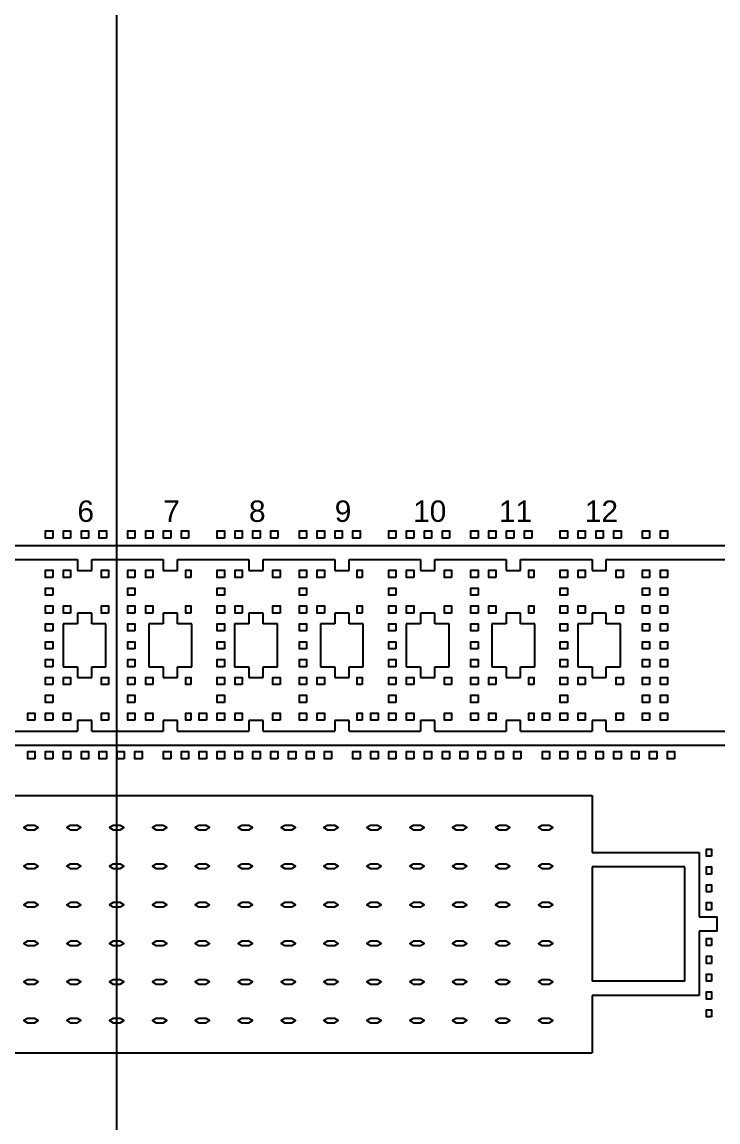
# Model space of a CAD drawing. Header units: millimetres. Extents: x -15719 to 274281, y 25504 to 323346.
# Drawn here: x 63449 to 68318, y 95999 to 103695 of the extents above; entities that cross this region are included whole.
import ezdxf

# ---------------------------------------------------------------- set-up
doc = ezdxf.new("R2010")
doc.units = ezdxf.units.MM
doc.layers.add('CLEAR', color=140, linetype='Continuous')
doc.layers.add('OPAQUE', color=10, linetype='Continuous')
doc.styles.get("Standard").update_dxf_attribs({"font": 'arial.ttf'})

msp = doc.modelspace()

# ---------------------------------------------------------------- linework, layer by layer
msp.add_line((64111.8, 25503.7), (64111.8, 127503.7))
at = {"layer": 'CLEAR'}
for p, q in [((58936.8, 100033.7), (69386.8, 100033.7)), ((63336.8, 99933.7), (63836.8, 99933.7)), ((63836.8, 99933.7), (63836.8, 99858.7)), ((63936.8, 99858.7), (63936.8, 99933.7)), ((63936.8, 99933.7), (64436.8, 99933.7)), ((64436.8, 99933.7), (64436.8, 99858.7)), ((64536.8, 99858.7), (64536.8, 99933.7)), ((64536.8, 99933.7), (65036.8, 99933.7)), ((65036.8, 99933.7), (65036.8, 99858.7)), ((65136.8, 99858.7), (65136.8, 99933.7)), ((65136.8, 99933.7), (65636.8, 99933.7)), ((65636.8, 99933.7), (65636.8, 99858.7)), ((65736.8, 99858.7), (65736.8, 99933.7)), ((65736.8, 99933.7), (66236.8, 99933.7)), ((66236.8, 99933.7), (66236.8, 99858.7)), ((66336.8, 99858.7), (66336.8, 99933.7)), ((66336.8, 99933.7), (66836.8, 99933.7)), ((66836.8, 99933.7), (66836.8, 99858.7)), ((66936.8, 99858.7), (66936.8, 99933.7)), ((66936.8, 99933.7), (67436.8, 99933.7)), ((67436.8, 99933.7), (67436.8, 99858.7)), ((67536.8, 99858.7), (67536.8, 99933.7)), ((67536.8, 99933.7), (69386.8, 99933.7)), ((63836.8, 99858.7), (63936.8, 99858.7)), ((64436.8, 99858.7), (64536.8, 99858.7)), ((65036.8, 99858.7), (65136.8, 99858.7)), ((65636.8, 99858.7), (65736.8, 99858.7)), ((66236.8, 99858.7), (66336.8, 99858.7)), ((66836.8, 99858.7), (66936.8, 99858.7)), ((67436.8, 99858.7), (67536.8, 99858.7)), ((63936.8, 99558.7), (63836.8, 99558.7)), ((63836.8, 99558.7), (63836.8, 99483.7)), ((63936.8, 99483.7), (63936.8, 99558.7)), ((64536.8, 99558.7), (64436.8, 99558.7)), ((64436.8, 99558.7), (64436.8, 99483.7)), ((64536.8, 99483.7), (64536.8, 99558.7)), ((65136.8, 99558.7), (65036.8, 99558.7)), ((65036.8, 99558.7), (65036.8, 99483.7)), ((65136.8, 99483.7), (65136.8, 99558.7)), ((65736.8, 99558.7), (65636.8, 99558.7)), ((65636.8, 99558.7), (65636.8, 99483.7)), ((65736.8, 99483.7), (65736.8, 99558.7)), ((66336.8, 99558.7), (66236.8, 99558.7)), ((66236.8, 99558.7), (66236.8, 99483.7)), ((66336.8, 99483.7), (66336.8, 99558.7)), ((66936.8, 99558.7), (66836.8, 99558.7)), ((66836.8, 99558.7), (66836.8, 99483.7)), ((66936.8, 99483.7), (66936.8, 99558.7)), ((67536.8, 99558.7), (67436.8, 99558.7)), ((67436.8, 99558.7), (67436.8, 99483.7)), ((67536.8, 99483.7), (67536.8, 99558.7)), ((63836.8, 99483.7), (63736.8, 99483.7)), ((63736.8, 99483.7), (63736.8, 99183.7)), ((64036.8, 99483.7), (63936.8, 99483.7)), ((64036.8, 99183.7), (64036.8, 99483.7)), ((64436.8, 99483.7), (64336.8, 99483.7)), ((64336.8, 99483.7), (64336.8, 99183.7)), ((64636.8, 99483.7), (64536.8, 99483.7)), ((64636.8, 99183.7), (64636.8, 99483.7)), ((65036.8, 99483.7), (64936.8, 99483.7)), ((64936.8, 99483.7), (64936.8, 99183.7)), ((65236.8, 99483.7), (65136.8, 99483.7)), ((65236.8, 99183.7), (65236.8, 99483.7)), ((65636.8, 99483.7), (65536.8, 99483.7)), ((65536.8, 99483.7), (65536.8, 99183.7)), ((65836.8, 99483.7), (65736.8, 99483.7)), ((65836.8, 99183.7), (65836.8, 99483.7)), ((66236.8, 99483.7), (66136.8, 99483.7)), ((66136.8, 99483.7), (66136.8, 99183.7)), ((66436.8, 99483.7), (66336.8, 99483.7)), ((66436.8, 99183.7), (66436.8, 99483.7)), ((66836.8, 99483.7), (66736.8, 99483.7)), ((66736.8, 99483.7), (66736.8, 99183.7)), ((67036.8, 99483.7), (66936.8, 99483.7)), ((67036.8, 99183.7), (67036.8, 99483.7)), ((67436.8, 99483.7), (67336.8, 99483.7)), ((67336.8, 99483.7), (67336.8, 99183.7)), ((67636.8, 99483.7), (67536.8, 99483.7)), ((67636.8, 99183.7), (67636.8, 99483.7)), ((63736.8, 99183.7), (63836.8, 99183.7)), ((63836.8, 99183.7), (63836.8, 99108.7)), ((63936.8, 99183.7), (64036.8, 99183.7)), ((63936.8, 99108.7), (63936.8, 99183.7)), ((64336.8, 99183.7), (64436.8, 99183.7)), ((64436.8, 99183.7), (64436.8, 99108.7)), ((64536.8, 99183.7), (64636.8, 99183.7)), ((64536.8, 99108.7), (64536.8, 99183.7)), ((64936.8, 99183.7), (65036.8, 99183.7)), ((65036.8, 99183.7), (65036.8, 99108.7)), ((65136.8, 99183.7), (65236.8, 99183.7)), ((65136.8, 99108.7), (65136.8, 99183.7)), ((65536.8, 99183.7), (65636.8, 99183.7)), ((65636.8, 99183.7), (65636.8, 99108.7)), ((65736.8, 99183.7), (65836.8, 99183.7)), ((65736.8, 99108.7), (65736.8, 99183.7)), ((66136.8, 99183.7), (66236.8, 99183.7)), ((66236.8, 99183.7), (66236.8, 99108.7)), ((66336.8, 99183.7), (66436.8, 99183.7)), ((66336.8, 99108.7), (66336.8, 99183.7)), ((66736.8, 99183.7), (66836.8, 99183.7)), ((66836.8, 99183.7), (66836.8, 99108.7)), ((66936.8, 99183.7), (67036.8, 99183.7)), ((66936.8, 99108.7), (66936.8, 99183.7)), ((67336.8, 99183.7), (67436.8, 99183.7)), ((67436.8, 99183.7), (67436.8, 99108.7)), ((67536.8, 99183.7), (67636.8, 99183.7)), ((67536.8, 99108.7), (67536.8, 99183.7)), ((63836.8, 99108.7), (63936.8, 99108.7)), ((64436.8, 99108.7), (64536.8, 99108.7)), ((65036.8, 99108.7), (65136.8, 99108.7)), ((65636.8, 99108.7), (65736.8, 99108.7)), ((66236.8, 99108.7), (66336.8, 99108.7)), ((66836.8, 99108.7), (66936.8, 99108.7)), ((67436.8, 99108.7), (67536.8, 99108.7)), ((63936.8, 98808.7), (63836.8, 98808.7)), ((63836.8, 98808.7), (63836.8, 98733.7)), ((63936.8, 98733.7), (63936.8, 98808.7)), ((64536.8, 98808.7), (64436.8, 98808.7)), ((64436.8, 98808.7), (64436.8, 98733.7)), ((64536.8, 98733.7), (64536.8, 98808.7)), ((65136.8, 98808.7), (65036.8, 98808.7)), ((65036.8, 98808.7), (65036.8, 98733.7)), ((65136.8, 98733.7), (65136.8, 98808.7)), ((65736.8, 98808.7), (65636.8, 98808.7)), ((65636.8, 98808.7), (65636.8, 98733.7)), ((65736.8, 98733.7), (65736.8, 98808.7)), ((66336.8, 98808.7), (66236.8, 98808.7)), ((66236.8, 98808.7), (66236.8, 98733.7)), ((66336.8, 98733.7), (66336.8, 98808.7)), ((66936.8, 98808.7), (66836.8, 98808.7)), ((66836.8, 98808.7), (66836.8, 98733.7)), ((66936.8, 98733.7), (66936.8, 98808.7)), ((67536.8, 98808.7), (67436.8, 98808.7)), ((67436.8, 98808.7), (67436.8, 98733.7)), ((67536.8, 98733.7), (67536.8, 98808.7)), ((63336.8, 98733.7), (63836.8, 98733.7)), ((63936.8, 98733.7), (64436.8, 98733.7)), ((64536.8, 98733.7), (65036.8, 98733.7)), ((65136.8, 98733.7), (65636.8, 98733.7)), ((65736.8, 98733.7), (66236.8, 98733.7)), ((66336.8, 98733.7), (66836.8, 98733.7)), ((66936.8, 98733.7), (67436.8, 98733.7)), ((67536.8, 98733.7), (69136.8, 98733.7)), ((69036.8, 98633.7), (59036.8, 98633.7)), ((61086.8, 98283.7), (67436.8, 98283.7)), ((67436.8, 98283.7), (67436.8, 97883.7)), ((67436.8, 97883.7), (68186.8, 97883.7)), ((68186.8, 97883.7), (68186.8, 97433.7)), ((67436.8, 97783.7), (67436.8, 96983.7)), ((68086.8, 97783.7), (67436.8, 97783.7)), ((68086.8, 96983.7), (68086.8, 97783.7)), ((68186.8, 97433.7), (68311.8, 97433.7)), ((68311.8, 97333.7), (68311.8, 97433.7)), ((68186.8, 97333.7), (68186.8, 96883.7)), ((68311.8, 97333.7), (68186.8, 97333.7)), ((68086.8, 96983.7), (67436.8, 96983.7)), ((67436.8, 96883.7), (67436.8, 96483.7)), ((68186.8, 96883.7), (67436.8, 96883.7)), ((61086.8, 96483.7), (67436.8, 96483.7))]:
    msp.add_line(p, q, dxfattribs=at)
for points in [[(63664.7, 100084.6), (63614.7, 100084.6), (63614.7, 100134.6), (63664.7, 100134.6)], [(63789.7, 100084.6), (63739.7, 100084.6), (63739.7, 100134.6), (63789.7, 100134.6)], [(63914.7, 100084.6), (63864.7, 100084.6), (63864.7, 100134.6), (63914.7, 100134.6)], [(64039.7, 100084.6), (63989.7, 100084.6), (63989.7, 100134.6), (64039.7, 100134.6)], [(64239.7, 100084.6), (64189.7, 100084.6), (64189.7, 100134.6), (64239.7, 100134.6)], [(64364.7, 100084.6), (64314.7, 100084.6), (64314.7, 100134.6), (64364.7, 100134.6)], [(64489.7, 100084.6), (64439.7, 100084.6), (64439.7, 100134.6), (64489.7, 100134.6)], [(64614.7, 100084.6), (64564.7, 100084.6), (64564.7, 100134.6), (64614.7, 100134.6)], [(64864.7, 100084.6), (64814.7, 100084.6), (64814.7, 100134.6), (64864.7, 100134.6)], [(64989.7, 100084.6), (64939.7, 100084.6), (64939.7, 100134.6), (64989.7, 100134.6)], [(65114.7, 100084.6), (65064.7, 100084.6), (65064.7, 100134.6), (65114.7, 100134.6)], [(65239.7, 100084.6), (65189.7, 100084.6), (65189.7, 100134.6), (65239.7, 100134.6)], [(65439.7, 100084.6), (65389.7, 100084.6), (65389.7, 100134.6), (65439.7, 100134.6)], [(65564.7, 100084.6), (65514.7, 100084.6), (65514.7, 100134.6), (65564.7, 100134.6)], [(65689.7, 100084.6), (65639.7, 100084.6), (65639.7, 100134.6), (65689.7, 100134.6)], [(65814.7, 100084.6), (65764.7, 100084.6), (65764.7, 100134.6), (65814.7, 100134.6)], [(66064.7, 100084.6), (66014.7, 100084.6), (66014.7, 100134.6), (66064.7, 100134.6)], [(66189.7, 100084.6), (66139.7, 100084.6), (66139.7, 100134.6), (66189.7, 100134.6)], [(66314.7, 100084.6), (66264.7, 100084.6), (66264.7, 100134.6), (66314.7, 100134.6)], [(66439.7, 100084.6), (66389.7, 100084.6), (66389.7, 100134.6), (66439.7, 100134.6)], [(66639.7, 100084.6), (66589.7, 100084.6), (66589.7, 100134.6), (66639.7, 100134.6)], [(66764.7, 100084.6), (66714.7, 100084.6), (66714.7, 100134.6), (66764.7, 100134.6)], [(66889.7, 100084.6), (66839.7, 100084.6), (66839.7, 100134.6), (66889.7, 100134.6)], [(67014.7, 100084.6), (66964.7, 100084.6), (66964.7, 100134.6), (67014.7, 100134.6)], [(67264.7, 100084.6), (67214.7, 100084.6), (67214.7, 100134.6), (67264.7, 100134.6)], [(67389.7, 100084.6), (67339.7, 100084.6), (67339.7, 100134.6), (67389.7, 100134.6)], [(67514.7, 100084.6), (67464.7, 100084.6), (67464.7, 100134.6), (67514.7, 100134.6)], [(67639.7, 100084.6), (67589.7, 100084.6), (67589.7, 100134.6), (67639.7, 100134.6)], [(67839.7, 100084.6), (67789.7, 100084.6), (67789.7, 100134.6), (67839.7, 100134.6)], [(67964.7, 100084.6), (67914.7, 100084.6), (67914.7, 100134.6), (67964.7, 100134.6)], [(63664.7, 99809.6), (63614.7, 99809.6), (63614.7, 99859.6), (63664.7, 99859.6)], [(63789.7, 99809.6), (63739.7, 99809.6), (63739.7, 99859.6), (63789.7, 99859.6)], [(64054.7, 99809.6), (64004.7, 99809.6), (64004.7, 99859.6), (64054.7, 99859.6)], [(64239.7, 99809.6), (64189.7, 99809.6), (64189.7, 99859.6), (64239.7, 99859.6)], [(64364.7, 99809.6), (64314.7, 99809.6), (64314.7, 99859.6), (64364.7, 99859.6)], [(64629.7, 99809.6), (64594.7, 99809.6), (64594.7, 99859.6), (64629.7, 99859.6)], [(64864.7, 99809.6), (64814.7, 99809.6), (64814.7, 99859.6), (64864.7, 99859.6)], [(64989.7, 99809.6), (64939.7, 99809.6), (64939.7, 99859.6), (64989.7, 99859.6)], [(65254.7, 99809.6), (65204.7, 99809.6), (65204.7, 99859.6), (65254.7, 99859.6)], [(65439.7, 99809.6), (65389.7, 99809.6), (65389.7, 99859.6), (65439.7, 99859.6)], [(65564.7, 99809.6), (65514.7, 99809.6), (65514.7, 99859.6), (65564.7, 99859.6)], [(65829.7, 99809.6), (65794.7, 99809.6), (65794.7, 99859.6), (65829.7, 99859.6)], [(66064.7, 99809.6), (66014.7, 99809.6), (66014.7, 99859.6), (66064.7, 99859.6)], [(66189.7, 99809.6), (66139.7, 99809.6), (66139.7, 99859.6), (66189.7, 99859.6)], [(66454.7, 99809.6), (66404.7, 99809.6), (66404.7, 99859.6), (66454.7, 99859.6)], [(66639.7, 99809.6), (66589.7, 99809.6), (66589.7, 99859.6), (66639.7, 99859.6)], [(66764.7, 99809.6), (66714.7, 99809.6), (66714.7, 99859.6), (66764.7, 99859.6)], [(67029.7, 99809.6), (66994.7, 99809.6), (66994.7, 99859.6), (67029.7, 99859.6)], [(67264.7, 99809.6), (67214.7, 99809.6), (67214.7, 99859.6), (67264.7, 99859.6)], [(67389.7, 99809.6), (67339.7, 99809.6), (67339.7, 99859.6), (67389.7, 99859.6)], [(67654.7, 99809.6), (67604.7, 99809.6), (67604.7, 99859.6), (67654.7, 99859.6)], [(67839.7, 99809.6), (67789.7, 99809.6), (67789.7, 99859.6), (67839.7, 99859.6)], [(67964.7, 99809.6), (67914.7, 99809.6), (67914.7, 99859.6), (67964.7, 99859.6)], [(63664.7, 99684.6), (63614.7, 99684.6), (63614.7, 99734.6), (63664.7, 99734.6)], [(64239.7, 99684.6), (64189.7, 99684.6), (64189.7, 99734.6), (64239.7, 99734.6)], [(64864.7, 99684.6), (64814.7, 99684.6), (64814.7, 99734.6), (64864.7, 99734.6)], [(65439.7, 99684.6), (65389.7, 99684.6), (65389.7, 99734.6), (65439.7, 99734.6)], [(66064.7, 99684.6), (66014.7, 99684.6), (66014.7, 99734.6), (66064.7, 99734.6)], [(66639.7, 99684.6), (66589.7, 99684.6), (66589.7, 99734.6), (66639.7, 99734.6)], [(67264.7, 99684.6), (67214.7, 99684.6), (67214.7, 99734.6), (67264.7, 99734.6)], [(67839.7, 99684.6), (67789.7, 99684.6), (67789.7, 99734.6), (67839.7, 99734.6)], [(67964.7, 99684.6), (67914.7, 99684.6), (67914.7, 99734.6), (67964.7, 99734.6)], [(63664.7, 99559.6), (63614.7, 99559.6), (63614.7, 99609.6), (63664.7, 99609.6)], [(63789.7, 99559.6), (63739.7, 99559.6), (63739.7, 99609.6), (63789.7, 99609.6)], [(64054.7, 99559.6), (64004.7, 99559.6), (64004.7, 99609.6), (64054.7, 99609.6)], [(64239.7, 99559.6), (64189.7, 99559.6), (64189.7, 99609.6), (64239.7, 99609.6)], [(64364.7, 99559.6), (64314.7, 99559.6), (64314.7, 99609.6), (64364.7, 99609.6)], [(64629.7, 99559.6), (64594.7, 99559.6), (64594.7, 99609.6), (64629.7, 99609.6)], [(64864.7, 99559.6), (64814.7, 99559.6), (64814.7, 99609.6), (64864.7, 99609.6)], [(64989.7, 99559.6), (64939.7, 99559.6), (64939.7, 99609.6), (64989.7, 99609.6)], [(65254.7, 99559.6), (65204.7, 99559.6), (65204.7, 99609.6), (65254.7, 99609.6)], [(65439.7, 99559.6), (65389.7, 99559.6), (65389.7, 99609.6), (65439.7, 99609.6)], [(65564.7, 99559.6), (65514.7, 99559.6), (65514.7, 99609.6), (65564.7, 99609.6)], [(65829.7, 99559.6), (65794.7, 99559.6), (65794.7, 99609.6), (65829.7, 99609.6)], [(66064.7, 99559.6), (66014.7, 99559.6), (66014.7, 99609.6), (66064.7, 99609.6)], [(66189.7, 99559.6), (66139.7, 99559.6), (66139.7, 99609.6), (66189.7, 99609.6)], [(66454.7, 99559.6), (66404.7, 99559.6), (66404.7, 99609.6), (66454.7, 99609.6)], [(66639.7, 99559.6), (66589.7, 99559.6), (66589.7, 99609.6), (66639.7, 99609.6)], [(66764.7, 99559.6), (66714.7, 99559.6), (66714.7, 99609.6), (66764.7, 99609.6)], [(67029.7, 99559.6), (66994.7, 99559.6), (66994.7, 99609.6), (67029.7, 99609.6)], [(67264.7, 99559.6), (67214.7, 99559.6), (67214.7, 99609.6), (67264.7, 99609.6)], [(67389.7, 99559.6), (67339.7, 99559.6), (67339.7, 99609.6), (67389.7, 99609.6)], [(67654.7, 99559.6), (67604.7, 99559.6), (67604.7, 99609.6), (67654.7, 99609.6)], [(67839.7, 99559.6), (67789.7, 99559.6), (67789.7, 99609.6), (67839.7, 99609.6)], [(67964.7, 99559.6), (67914.7, 99559.6), (67914.7, 99609.6), (67964.7, 99609.6)], [(63664.7, 99434.6), (63614.7, 99434.6), (63614.7, 99484.6), (63664.7, 99484.6)], [(64239.7, 99434.6), (64189.7, 99434.6), (64189.7, 99484.6), (64239.7, 99484.6)], [(64864.7, 99434.6), (64814.7, 99434.6), (64814.7, 99484.6), (64864.7, 99484.6)], [(65439.7, 99434.6), (65389.7, 99434.6), (65389.7, 99484.6), (65439.7, 99484.6)], [(66064.7, 99434.6), (66014.7, 99434.6), (66014.7, 99484.6), (66064.7, 99484.6)], [(66639.7, 99434.6), (66589.7, 99434.6), (66589.7, 99484.6), (66639.7, 99484.6)], [(67264.7, 99434.6), (67214.7, 99434.6), (67214.7, 99484.6), (67264.7, 99484.6)], [(67839.7, 99434.6), (67789.7, 99434.6), (67789.7, 99484.6), (67839.7, 99484.6)], [(67964.7, 99434.6), (67914.7, 99434.6), (67914.7, 99484.6), (67964.7, 99484.6)], [(63664.7, 99309.6), (63614.7, 99309.6), (63614.7, 99359.6), (63664.7, 99359.6)], [(64239.7, 99309.6), (64189.7, 99309.6), (64189.7, 99359.6), (64239.7, 99359.6)], [(64864.7, 99309.6), (64814.7, 99309.6), (64814.7, 99359.6), (64864.7, 99359.6)], [(65439.7, 99309.6), (65389.7, 99309.6), (65389.7, 99359.6), (65439.7, 99359.6)], [(66064.7, 99309.6), (66014.7, 99309.6), (66014.7, 99359.6), (66064.7, 99359.6)], [(66639.7, 99309.6), (66589.7, 99309.6), (66589.7, 99359.6), (66639.7, 99359.6)], [(67264.7, 99309.6), (67214.7, 99309.6), (67214.7, 99359.6), (67264.7, 99359.6)], [(67839.7, 99309.6), (67789.7, 99309.6), (67789.7, 99359.6), (67839.7, 99359.6)], [(67964.7, 99309.6), (67914.7, 99309.6), (67914.7, 99359.6), (67964.7, 99359.6)], [(63664.7, 99184.6), (63614.7, 99184.6), (63614.7, 99234.6), (63664.7, 99234.6)], [(64239.7, 99184.6), (64189.7, 99184.6), (64189.7, 99234.6), (64239.7, 99234.6)], [(64864.7, 99184.6), (64814.7, 99184.6), (64814.7, 99234.6), (64864.7, 99234.6)], [(65439.7, 99184.6), (65389.7, 99184.6), (65389.7, 99234.6), (65439.7, 99234.6)], [(66064.7, 99184.6), (66014.7, 99184.6), (66014.7, 99234.6), (66064.7, 99234.6)], [(66639.7, 99184.6), (66589.7, 99184.6), (66589.7, 99234.6), (66639.7, 99234.6)], [(67264.7, 99184.6), (67214.7, 99184.6), (67214.7, 99234.6), (67264.7, 99234.6)], [(67839.7, 99184.6), (67789.7, 99184.6), (67789.7, 99234.6), (67839.7, 99234.6)], [(67964.7, 99184.6), (67914.7, 99184.6), (67914.7, 99234.6), (67964.7, 99234.6)], [(63664.7, 99059.6), (63614.7, 99059.6), (63614.7, 99109.6), (63664.7, 99109.6)], [(63789.7, 99059.6), (63739.7, 99059.6), (63739.7, 99109.6), (63789.7, 99109.6)], [(64054.7, 99059.6), (64004.7, 99059.6), (64004.7, 99109.6), (64054.7, 99109.6)], [(64239.7, 99059.6), (64189.7, 99059.6), (64189.7, 99109.6), (64239.7, 99109.6)], [(64364.7, 99059.6), (64314.7, 99059.6), (64314.7, 99109.6), (64364.7, 99109.6)], [(64629.7, 99059.6), (64594.7, 99059.6), (64594.7, 99109.6), (64629.7, 99109.6)], [(64864.7, 99059.6), (64814.7, 99059.6), (64814.7, 99109.6), (64864.7, 99109.6)], [(64989.7, 99059.6), (64939.7, 99059.6), (64939.7, 99109.6), (64989.7, 99109.6)], [(65254.7, 99059.6), (65204.7, 99059.6), (65204.7, 99109.6), (65254.7, 99109.6)], [(65439.7, 99059.6), (65389.7, 99059.6), (65389.7, 99109.6), (65439.7, 99109.6)], [(65564.7, 99059.6), (65514.7, 99059.6), (65514.7, 99109.6), (65564.7, 99109.6)], [(65829.7, 99059.6), (65794.7, 99059.6), (65794.7, 99109.6), (65829.7, 99109.6)], [(66064.7, 99059.6), (66014.7, 99059.6), (66014.7, 99109.6), (66064.7, 99109.6)], [(66189.7, 99059.6), (66139.7, 99059.6), (66139.7, 99109.6), (66189.7, 99109.6)], [(66454.7, 99059.6), (66404.7, 99059.6), (66404.7, 99109.6), (66454.7, 99109.6)], [(66639.7, 99059.6), (66589.7, 99059.6), (66589.7, 99109.6), (66639.7, 99109.6)], [(66764.7, 99059.6), (66714.7, 99059.6), (66714.7, 99109.6), (66764.7, 99109.6)], [(67029.7, 99059.6), (66994.7, 99059.6), (66994.7, 99109.6), (67029.7, 99109.6)], [(67264.7, 99059.6), (67214.7, 99059.6), (67214.7, 99109.6), (67264.7, 99109.6)], [(67389.7, 99059.6), (67339.7, 99059.6), (67339.7, 99109.6), (67389.7, 99109.6)], [(67654.7, 99059.6), (67604.7, 99059.6), (67604.7, 99109.6), (67654.7, 99109.6)], [(67839.7, 99059.6), (67789.7, 99059.6), (67789.7, 99109.6), (67839.7, 99109.6)], [(67964.7, 99059.6), (67914.7, 99059.6), (67914.7, 99109.6), (67964.7, 99109.6)], [(63664.7, 98934.6), (63614.7, 98934.6), (63614.7, 98984.6), (63664.7, 98984.6)], [(64239.7, 98934.6), (64189.7, 98934.6), (64189.7, 98984.6), (64239.7, 98984.6)], [(64864.7, 98934.6), (64814.7, 98934.6), (64814.7, 98984.6), (64864.7, 98984.6)], [(65439.7, 98934.6), (65389.7, 98934.6), (65389.7, 98984.6), (65439.7, 98984.6)], [(66064.7, 98934.6), (66014.7, 98934.6), (66014.7, 98984.6), (66064.7, 98984.6)], [(66639.7, 98934.6), (66589.7, 98934.6), (66589.7, 98984.6), (66639.7, 98984.6)], [(67264.7, 98934.6), (67214.7, 98934.6), (67214.7, 98984.6), (67264.7, 98984.6)], [(67839.7, 98934.6), (67789.7, 98934.6), (67789.7, 98984.6), (67839.7, 98984.6)], [(67964.7, 98934.6), (67914.7, 98934.6), (67914.7, 98984.6), (67964.7, 98984.6)], [(63539.7, 98809.6), (63489.7, 98809.6), (63489.7, 98859.6), (63539.7, 98859.6)], [(63664.7, 98809.6), (63614.7, 98809.6), (63614.7, 98859.6), (63664.7, 98859.6)], [(63789.7, 98809.6), (63739.7, 98809.6), (63739.7, 98859.6), (63789.7, 98859.6)], [(64054.7, 98809.6), (64004.7, 98809.6), (64004.7, 98859.6), (64054.7, 98859.6)], [(64239.7, 98809.6), (64189.7, 98809.6), (64189.7, 98859.6), (64239.7, 98859.6)], [(64364.7, 98809.6), (64314.7, 98809.6), (64314.7, 98859.6), (64364.7, 98859.6)], [(64629.7, 98809.6), (64594.7, 98809.6), (64594.7, 98859.6), (64629.7, 98859.6)], [(64739.7, 98809.6), (64689.7, 98809.6), (64689.7, 98859.6), (64739.7, 98859.6)], [(64864.7, 98809.6), (64814.7, 98809.6), (64814.7, 98859.6), (64864.7, 98859.6)], [(64989.7, 98809.6), (64939.7, 98809.6), (64939.7, 98859.6), (64989.7, 98859.6)], [(65254.7, 98809.6), (65204.7, 98809.6), (65204.7, 98859.6), (65254.7, 98859.6)], [(65439.7, 98809.6), (65389.7, 98809.6), (65389.7, 98859.6), (65439.7, 98859.6)], [(65564.7, 98809.6), (65514.7, 98809.6), (65514.7, 98859.6), (65564.7, 98859.6)], [(65829.7, 98809.6), (65794.7, 98809.6), (65794.7, 98859.6), (65829.7, 98859.6)], [(65939.7, 98809.6), (65889.7, 98809.6), (65889.7, 98859.6), (65939.7, 98859.6)], [(66064.7, 98809.6), (66014.7, 98809.6), (66014.7, 98859.6), (66064.7, 98859.6)], [(66189.7, 98809.6), (66139.7, 98809.6), (66139.7, 98859.6), (66189.7, 98859.6)], [(66454.7, 98809.6), (66404.7, 98809.6), (66404.7, 98859.6), (66454.7, 98859.6)], [(66639.7, 98809.6), (66589.7, 98809.6), (66589.7, 98859.6), (66639.7, 98859.6)], [(66764.7, 98809.6), (66714.7, 98809.6), (66714.7, 98859.6), (66764.7, 98859.6)], [(67029.7, 98809.6), (66994.7, 98809.6), (66994.7, 98859.6), (67029.7, 98859.6)], [(67139.7, 98809.6), (67089.7, 98809.6), (67089.7, 98859.6), (67139.7, 98859.6)], [(67264.7, 98809.6), (67214.7, 98809.6), (67214.7, 98859.6), (67264.7, 98859.6)], [(67389.7, 98809.6), (67339.7, 98809.6), (67339.7, 98859.6), (67389.7, 98859.6)], [(67654.7, 98809.6), (67604.7, 98809.6), (67604.7, 98859.6), (67654.7, 98859.6)], [(67839.7, 98809.6), (67789.7, 98809.6), (67789.7, 98859.6), (67839.7, 98859.6)], [(67964.7, 98809.6), (67914.7, 98809.6), (67914.7, 98859.6), (67964.7, 98859.6)], [(63539.7, 98541.1), (63489.7, 98541.1), (63489.7, 98591.1), (63539.7, 98591.1)], [(63664.7, 98541.1), (63614.7, 98541.1), (63614.7, 98591.1), (63664.7, 98591.1)], [(63789.7, 98541.1), (63739.7, 98541.1), (63739.7, 98591.1), (63789.7, 98591.1)], [(63914.7, 98541.1), (63864.7, 98541.1), (63864.7, 98591.1), (63914.7, 98591.1)], [(64039.7, 98541.1), (63989.7, 98541.1), (63989.7, 98591.1), (64039.7, 98591.1)], [(64164.7, 98541.1), (64114.7, 98541.1), (64114.7, 98591.1), (64164.7, 98591.1)], [(64289.7, 98541.1), (64239.7, 98541.1), (64239.7, 98591.1), (64289.7, 98591.1)], [(64489.7, 98541.1), (64439.7, 98541.1), (64439.7, 98591.1), (64489.7, 98591.1)], [(64614.7, 98541.1), (64564.7, 98541.1), (64564.7, 98591.1), (64614.7, 98591.1)], [(64739.7, 98541.1), (64689.7, 98541.1), (64689.7, 98591.1), (64739.7, 98591.1)], [(64864.7, 98541.1), (64814.7, 98541.1), (64814.7, 98591.1), (64864.7, 98591.1)], [(64989.7, 98541.1), (64939.7, 98541.1), (64939.7, 98591.1), (64989.7, 98591.1)], [(65114.7, 98541.1), (65064.7, 98541.1), (65064.7, 98591.1), (65114.7, 98591.1)], [(65239.7, 98541.1), (65189.7, 98541.1), (65189.7, 98591.1), (65239.7, 98591.1)], [(65364.7, 98541.1), (65314.7, 98541.1), (65314.7, 98591.1), (65364.7, 98591.1)], [(65489.7, 98541.1), (65439.7, 98541.1), (65439.7, 98591.1), (65489.7, 98591.1)], [(65614.7, 98541.1), (65564.7, 98541.1), (65564.7, 98591.1), (65614.7, 98591.1)], [(65814.7, 98541.1), (65764.7, 98541.1), (65764.7, 98591.1), (65814.7, 98591.1)], [(65939.7, 98541.1), (65889.7, 98541.1), (65889.7, 98591.1), (65939.7, 98591.1)], [(66064.7, 98541.1), (66014.7, 98541.1), (66014.7, 98591.1), (66064.7, 98591.1)], [(66189.7, 98541.1), (66139.7, 98541.1), (66139.7, 98591.1), (66189.7, 98591.1)], [(66314.7, 98541.1), (66264.7, 98541.1), (66264.7, 98591.1), (66314.7, 98591.1)], [(66439.7, 98541.1), (66389.7, 98541.1), (66389.7, 98591.1), (66439.7, 98591.1)], [(66564.7, 98541.1), (66514.7, 98541.1), (66514.7, 98591.1), (66564.7, 98591.1)], [(66689.7, 98541.1), (66639.7, 98541.1), (66639.7, 98591.1), (66689.7, 98591.1)], [(66814.7, 98541.1), (66764.7, 98541.1), (66764.7, 98591.1), (66814.7, 98591.1)], [(66939.7, 98541.1), (66889.7, 98541.1), (66889.7, 98591.1), (66939.7, 98591.1)], [(67139.7, 98541.1), (67089.7, 98541.1), (67089.7, 98591.1), (67139.7, 98591.1)], [(67264.7, 98541.1), (67214.7, 98541.1), (67214.7, 98591.1), (67264.7, 98591.1)], [(67389.7, 98541.1), (67339.7, 98541.1), (67339.7, 98591.1), (67389.7, 98591.1)], [(67514.7, 98541.1), (67464.7, 98541.1), (67464.7, 98591.1), (67514.7, 98591.1)], [(67639.7, 98541.1), (67589.7, 98541.1), (67589.7, 98591.1), (67639.7, 98591.1)], [(67764.7, 98541.1), (67714.7, 98541.1), (67714.7, 98591.1), (67764.7, 98591.1)], [(67889.7, 98541.1), (67839.7, 98541.1), (67839.7, 98591.1), (67889.7, 98591.1)], [(68014.7, 98541.1), (67964.7, 98541.1), (67964.7, 98591.1), (68014.7, 98591.1)], [(63486.8, 98043.7), (63536.8, 98043.7), (63561.8, 98058.7), (63561.8, 98058.7), (63536.8, 98073.7), (63486.8, 98073.7), (63461.8, 98058.7), (63461.8, 98058.7)], [(63786.8, 98043.7), (63836.8, 98043.7), (63861.8, 98058.7), (63861.8, 98058.7), (63836.8, 98073.7), (63786.8, 98073.7), (63761.8, 98058.7), (63761.8, 98058.7)], [(64086.8, 98043.7), (64136.8, 98043.7), (64161.8, 98058.7), (64161.8, 98058.7), (64136.8, 98073.7), (64086.8, 98073.7), (64061.8, 98058.7), (64061.8, 98058.7)], [(64386.8, 98043.7), (64436.8, 98043.7), (64461.8, 98058.7), (64461.8, 98058.7), (64436.8, 98073.7), (64386.8, 98073.7), (64361.8, 98058.7), (64361.8, 98058.7)], [(64686.8, 98043.7), (64736.8, 98043.7), (64761.8, 98058.7), (64761.8, 98058.7), (64736.8, 98073.7), (64686.8, 98073.7), (64661.8, 98058.7), (64661.8, 98058.7)], [(64986.8, 98043.7), (65036.8, 98043.7), (65061.8, 98058.7), (65061.8, 98058.7), (65036.8, 98073.7), (64986.8, 98073.7), (64961.8, 98058.7), (64961.8, 98058.7)], [(65286.8, 98043.7), (65336.8, 98043.7), (65361.8, 98058.7), (65361.8, 98058.7), (65336.8, 98073.7), (65286.8, 98073.7), (65261.8, 98058.7), (65261.8, 98058.7)], [(65586.8, 98043.7), (65636.8, 98043.7), (65661.8, 98058.7), (65661.8, 98058.7), (65636.8, 98073.7), (65586.8, 98073.7), (65561.8, 98058.7), (65561.8, 98058.7)], [(65886.8, 98043.7), (65936.8, 98043.7), (65961.8, 98058.7), (65961.8, 98058.7), (65936.8, 98073.7), (65886.8, 98073.7), (65861.8, 98058.7), (65861.8, 98058.7)], [(66186.8, 98043.7), (66236.8, 98043.7), (66261.8, 98058.7), (66261.8, 98058.7), (66236.8, 98073.7), (66186.8, 98073.7), (66161.8, 98058.7), (66161.8, 98058.7)], [(66486.8, 98043.7), (66536.8, 98043.7), (66561.8, 98058.7), (66561.8, 98058.7), (66536.8, 98073.7), (66486.8, 98073.7), (66461.8, 98058.7), (66461.8, 98058.7)], [(66786.8, 98043.7), (66836.8, 98043.7), (66861.8, 98058.7), (66861.8, 98058.7), (66836.8, 98073.7), (66786.8, 98073.7), (66761.8, 98058.7), (66761.8, 98058.7)], [(67086.8, 98043.7), (67136.8, 98043.7), (67161.8, 98058.7), (67161.8, 98058.7), (67136.8, 98073.7), (67086.8, 98073.7), (67061.8, 98058.7), (67061.8, 98058.7)], [(68271.8, 97858.7), (68236.8, 97858.7), (68236.8, 97908.7), (68271.8, 97908.7)], [(63486.8, 97773.7), (63536.8, 97773.7), (63561.8, 97788.7), (63561.8, 97788.7), (63536.8, 97803.7), (63486.8, 97803.7), (63461.8, 97788.7), (63461.8, 97788.7)], [(63786.8, 97773.7), (63836.8, 97773.7), (63861.8, 97788.7), (63861.8, 97788.7), (63836.8, 97803.7), (63786.8, 97803.7), (63761.8, 97788.7), (63761.8, 97788.7)], [(64086.8, 97773.7), (64136.8, 97773.7), (64161.8, 97788.7), (64161.8, 97788.7), (64136.8, 97803.7), (64086.8, 97803.7), (64061.8, 97788.7), (64061.8, 97788.7)], [(64386.8, 97773.7), (64436.8, 97773.7), (64461.8, 97788.7), (64461.8, 97788.7), (64436.8, 97803.7), (64386.8, 97803.7), (64361.8, 97788.7), (64361.8, 97788.7)], [(64686.8, 97773.7), (64736.8, 97773.7), (64761.8, 97788.7), (64761.8, 97788.7), (64736.8, 97803.7), (64686.8, 97803.7), (64661.8, 97788.7), (64661.8, 97788.7)], [(64986.8, 97773.7), (65036.8, 97773.7), (65061.8, 97788.7), (65061.8, 97788.7), (65036.8, 97803.7), (64986.8, 97803.7), (64961.8, 97788.7), (64961.8, 97788.7)], [(65286.8, 97773.7), (65336.8, 97773.7), (65361.8, 97788.7), (65361.8, 97788.7), (65336.8, 97803.7), (65286.8, 97803.7), (65261.8, 97788.7), (65261.8, 97788.7)], [(65586.8, 97773.7), (65636.8, 97773.7), (65661.8, 97788.7), (65661.8, 97788.7), (65636.8, 97803.7), (65586.8, 97803.7), (65561.8, 97788.7), (65561.8, 97788.7)], [(65886.8, 97773.7), (65936.8, 97773.7), (65961.8, 97788.7), (65961.8, 97788.7), (65936.8, 97803.7), (65886.8, 97803.7), (65861.8, 97788.7), (65861.8, 97788.7)], [(66186.8, 97773.7), (66236.8, 97773.7), (66261.8, 97788.7), (66261.8, 97788.7), (66236.8, 97803.7), (66186.8, 97803.7), (66161.8, 97788.7), (66161.8, 97788.7)], [(66486.8, 97773.7), (66536.8, 97773.7), (66561.8, 97788.7), (66561.8, 97788.7), (66536.8, 97803.7), (66486.8, 97803.7), (66461.8, 97788.7), (66461.8, 97788.7)], [(66786.8, 97773.7), (66836.8, 97773.7), (66861.8, 97788.7), (66861.8, 97788.7), (66836.8, 97803.7), (66786.8, 97803.7), (66761.8, 97788.7), (66761.8, 97788.7)], [(67086.8, 97773.7), (67136.8, 97773.7), (67161.8, 97788.7), (67161.8, 97788.7), (67136.8, 97803.7), (67086.8, 97803.7), (67061.8, 97788.7), (67061.8, 97788.7)], [(68271.8, 97733.7), (68236.8, 97733.7), (68236.8, 97783.7), (68271.8, 97783.7)], [(68271.8, 97608.7), (68236.8, 97608.7), (68236.8, 97658.7), (68271.8, 97658.7)], [(63486.8, 97503.7), (63536.8, 97503.7), (63561.8, 97518.7), (63561.8, 97518.7), (63536.8, 97533.7), (63486.8, 97533.7), (63461.8, 97518.7), (63461.8, 97518.7)], [(63786.8, 97503.7), (63836.8, 97503.7), (63861.8, 97518.7), (63861.8, 97518.7), (63836.8, 97533.7), (63786.8, 97533.7), (63761.8, 97518.7), (63761.8, 97518.7)], [(64086.8, 97503.7), (64136.8, 97503.7), (64161.8, 97518.7), (64161.8, 97518.7), (64136.8, 97533.7), (64086.8, 97533.7), (64061.8, 97518.7), (64061.8, 97518.7)], [(64386.8, 97503.7), (64436.8, 97503.7), (64461.8, 97518.7), (64461.8, 97518.7), (64436.8, 97533.7), (64386.8, 97533.7), (64361.8, 97518.7), (64361.8, 97518.7)], [(64686.8, 97503.7), (64736.8, 97503.7), (64761.8, 97518.7), (64761.8, 97518.7), (64736.8, 97533.7), (64686.8, 97533.7), (64661.8, 97518.7), (64661.8, 97518.7)], [(64986.8, 97503.7), (65036.8, 97503.7), (65061.8, 97518.7), (65061.8, 97518.7), (65036.8, 97533.7), (64986.8, 97533.7), (64961.8, 97518.7), (64961.8, 97518.7)], [(65286.8, 97503.7), (65336.8, 97503.7), (65361.8, 97518.7), (65361.8, 97518.7), (65336.8, 97533.7), (65286.8, 97533.7), (65261.8, 97518.7), (65261.8, 97518.7)], [(65586.8, 97503.7), (65636.8, 97503.7), (65661.8, 97518.7), (65661.8, 97518.7), (65636.8, 97533.7), (65586.8, 97533.7), (65561.8, 97518.7), (65561.8, 97518.7)], [(65886.8, 97503.7), (65936.8, 97503.7), (65961.8, 97518.7), (65961.8, 97518.7), (65936.8, 97533.7), (65886.8, 97533.7), (65861.8, 97518.7), (65861.8, 97518.7)], [(66186.8, 97503.7), (66236.8, 97503.7), (66261.8, 97518.7), (66261.8, 97518.7), (66236.8, 97533.7), (66186.8, 97533.7), (66161.8, 97518.7), (66161.8, 97518.7)], [(66486.8, 97503.7), (66536.8, 97503.7), (66561.8, 97518.7), (66561.8, 97518.7), (66536.8, 97533.7), (66486.8, 97533.7), (66461.8, 97518.7), (66461.8, 97518.7)], [(66786.8, 97503.7), (66836.8, 97503.7), (66861.8, 97518.7), (66861.8, 97518.7), (66836.8, 97533.7), (66786.8, 97533.7), (66761.8, 97518.7), (66761.8, 97518.7)], [(67086.8, 97503.7), (67136.8, 97503.7), (67161.8, 97518.7), (67161.8, 97518.7), (67136.8, 97533.7), (67086.8, 97533.7), (67061.8, 97518.7), (67061.8, 97518.7)], [(68271.8, 97483.7), (68236.8, 97483.7), (68236.8, 97533.7), (68271.8, 97533.7)], [(63486.8, 97233.7), (63536.8, 97233.7), (63561.8, 97248.7), (63561.8, 97248.7), (63536.8, 97263.7), (63486.8, 97263.7), (63461.8, 97248.7), (63461.8, 97248.7)], [(63786.8, 97233.7), (63836.8, 97233.7), (63861.8, 97248.7), (63861.8, 97248.7), (63836.8, 97263.7), (63786.8, 97263.7), (63761.8, 97248.7), (63761.8, 97248.7)], [(64086.8, 97233.7), (64136.8, 97233.7), (64161.8, 97248.7), (64161.8, 97248.7), (64136.8, 97263.7), (64086.8, 97263.7), (64061.8, 97248.7), (64061.8, 97248.7)], [(64386.8, 97233.7), (64436.8, 97233.7), (64461.8, 97248.7), (64461.8, 97248.7), (64436.8, 97263.7), (64386.8, 97263.7), (64361.8, 97248.7), (64361.8, 97248.7)], [(64686.8, 97233.7), (64736.8, 97233.7), (64761.8, 97248.7), (64761.8, 97248.7), (64736.8, 97263.7), (64686.8, 97263.7), (64661.8, 97248.7), (64661.8, 97248.7)], [(64986.8, 97233.7), (65036.8, 97233.7), (65061.8, 97248.7), (65061.8, 97248.7), (65036.8, 97263.7), (64986.8, 97263.7), (64961.8, 97248.7), (64961.8, 97248.7)], [(65286.8, 97233.7), (65336.8, 97233.7), (65361.8, 97248.7), (65361.8, 97248.7), (65336.8, 97263.7), (65286.8, 97263.7), (65261.8, 97248.7), (65261.8, 97248.7)], [(65586.8, 97233.7), (65636.8, 97233.7), (65661.8, 97248.7), (65661.8, 97248.7), (65636.8, 97263.7), (65586.8, 97263.7), (65561.8, 97248.7), (65561.8, 97248.7)], [(65886.8, 97233.7), (65936.8, 97233.7), (65961.8, 97248.7), (65961.8, 97248.7), (65936.8, 97263.7), (65886.8, 97263.7), (65861.8, 97248.7), (65861.8, 97248.7)], [(66186.8, 97233.7), (66236.8, 97233.7), (66261.8, 97248.7), (66261.8, 97248.7), (66236.8, 97263.7), (66186.8, 97263.7), (66161.8, 97248.7), (66161.8, 97248.7)], [(66486.8, 97233.7), (66536.8, 97233.7), (66561.8, 97248.7), (66561.8, 97248.7), (66536.8, 97263.7), (66486.8, 97263.7), (66461.8, 97248.7), (66461.8, 97248.7)], [(66786.8, 97233.7), (66836.8, 97233.7), (66861.8, 97248.7), (66861.8, 97248.7), (66836.8, 97263.7), (66786.8, 97263.7), (66761.8, 97248.7), (66761.8, 97248.7)], [(67086.8, 97233.7), (67136.8, 97233.7), (67161.8, 97248.7), (67161.8, 97248.7), (67136.8, 97263.7), (67086.8, 97263.7), (67061.8, 97248.7), (67061.8, 97248.7)], [(68271.8, 97233.7), (68236.8, 97233.7), (68236.8, 97283.7), (68271.8, 97283.7)], [(68271.8, 97108.7), (68236.8, 97108.7), (68236.8, 97158.7), (68271.8, 97158.7)], [(63486.8, 96963.7), (63536.8, 96963.7), (63561.8, 96978.7), (63561.8, 96978.7), (63536.8, 96993.7), (63486.8, 96993.7), (63461.8, 96978.7), (63461.8, 96978.7)], [(63786.8, 96963.7), (63836.8, 96963.7), (63861.8, 96978.7), (63861.8, 96978.7), (63836.8, 96993.7), (63786.8, 96993.7), (63761.8, 96978.7), (63761.8, 96978.7)], [(64086.8, 96963.7), (64136.8, 96963.7), (64161.8, 96978.7), (64161.8, 96978.7), (64136.8, 96993.7), (64086.8, 96993.7), (64061.8, 96978.7), (64061.8, 96978.7)], [(64386.8, 96963.7), (64436.8, 96963.7), (64461.8, 96978.7), (64461.8, 96978.7), (64436.8, 96993.7), (64386.8, 96993.7), (64361.8, 96978.7), (64361.8, 96978.7)], [(64686.8, 96963.7), (64736.8, 96963.7), (64761.8, 96978.7), (64761.8, 96978.7), (64736.8, 96993.7), (64686.8, 96993.7), (64661.8, 96978.7), (64661.8, 96978.7)], [(64986.8, 96963.7), (65036.8, 96963.7), (65061.8, 96978.7), (65061.8, 96978.7), (65036.8, 96993.7), (64986.8, 96993.7), (64961.8, 96978.7), (64961.8, 96978.7)], [(65286.8, 96963.7), (65336.8, 96963.7), (65361.8, 96978.7), (65361.8, 96978.7), (65336.8, 96993.7), (65286.8, 96993.7), (65261.8, 96978.7), (65261.8, 96978.7)], [(65586.8, 96963.7), (65636.8, 96963.7), (65661.8, 96978.7), (65661.8, 96978.7), (65636.8, 96993.7), (65586.8, 96993.7), (65561.8, 96978.7), (65561.8, 96978.7)], [(65886.8, 96963.7), (65936.8, 96963.7), (65961.8, 96978.7), (65961.8, 96978.7), (65936.8, 96993.7), (65886.8, 96993.7), (65861.8, 96978.7), (65861.8, 96978.7)], [(66186.8, 96963.7), (66236.8, 96963.7), (66261.8, 96978.7), (66261.8, 96978.7), (66236.8, 96993.7), (66186.8, 96993.7), (66161.8, 96978.7), (66161.8, 96978.7)], [(66486.8, 96963.7), (66536.8, 96963.7), (66561.8, 96978.7), (66561.8, 96978.7), (66536.8, 96993.7), (66486.8, 96993.7), (66461.8, 96978.7), (66461.8, 96978.7)], [(66786.8, 96963.7), (66836.8, 96963.7), (66861.8, 96978.7), (66861.8, 96978.7), (66836.8, 96993.7), (66786.8, 96993.7), (66761.8, 96978.7), (66761.8, 96978.7)], [(67086.8, 96963.7), (67136.8, 96963.7), (67161.8, 96978.7), (67161.8, 96978.7), (67136.8, 96993.7), (67086.8, 96993.7), (67061.8, 96978.7), (67061.8, 96978.7)], [(68271.8, 96983.7), (68236.8, 96983.7), (68236.8, 97033.7), (68271.8, 97033.7)], [(68271.8, 96858.7), (68236.8, 96858.7), (68236.8, 96908.7), (68271.8, 96908.7)], [(68271.8, 96733.7), (68236.8, 96733.7), (68236.8, 96783.7), (68271.8, 96783.7)], [(63486.8, 96693.7), (63536.8, 96693.7), (63561.8, 96708.7), (63561.8, 96708.7), (63536.8, 96723.7), (63486.8, 96723.7), (63461.8, 96708.7), (63461.8, 96708.7)], [(63786.8, 96693.7), (63836.8, 96693.7), (63861.8, 96708.7), (63861.8, 96708.7), (63836.8, 96723.7), (63786.8, 96723.7), (63761.8, 96708.7), (63761.8, 96708.7)], [(64086.8, 96693.7), (64136.8, 96693.7), (64161.8, 96708.7), (64161.8, 96708.7), (64136.8, 96723.7), (64086.8, 96723.7), (64061.8, 96708.7), (64061.8, 96708.7)], [(64386.8, 96693.7), (64436.8, 96693.7), (64461.8, 96708.7), (64461.8, 96708.7), (64436.8, 96723.7), (64386.8, 96723.7), (64361.8, 96708.7), (64361.8, 96708.7)], [(64686.8, 96693.7), (64736.8, 96693.7), (64761.8, 96708.7), (64761.8, 96708.7), (64736.8, 96723.7), (64686.8, 96723.7), (64661.8, 96708.7), (64661.8, 96708.7)], [(64986.8, 96693.7), (65036.8, 96693.7), (65061.8, 96708.7), (65061.8, 96708.7), (65036.8, 96723.7), (64986.8, 96723.7), (64961.8, 96708.7), (64961.8, 96708.7)], [(65286.8, 96693.7), (65336.8, 96693.7), (65361.8, 96708.7), (65361.8, 96708.7), (65336.8, 96723.7), (65286.8, 96723.7), (65261.8, 96708.7), (65261.8, 96708.7)], [(65586.8, 96693.7), (65636.8, 96693.7), (65661.8, 96708.7), (65661.8, 96708.7), (65636.8, 96723.7), (65586.8, 96723.7), (65561.8, 96708.7), (65561.8, 96708.7)], [(65886.8, 96693.7), (65936.8, 96693.7), (65961.8, 96708.7), (65961.8, 96708.7), (65936.8, 96723.7), (65886.8, 96723.7), (65861.8, 96708.7), (65861.8, 96708.7)], [(66186.8, 96693.7), (66236.8, 96693.7), (66261.8, 96708.7), (66261.8, 96708.7), (66236.8, 96723.7), (66186.8, 96723.7), (66161.8, 96708.7), (66161.8, 96708.7)], [(66486.8, 96693.7), (66536.8, 96693.7), (66561.8, 96708.7), (66561.8, 96708.7), (66536.8, 96723.7), (66486.8, 96723.7), (66461.8, 96708.7), (66461.8, 96708.7)], [(66786.8, 96693.7), (66836.8, 96693.7), (66861.8, 96708.7), (66861.8, 96708.7), (66836.8, 96723.7), (66786.8, 96723.7), (66761.8, 96708.7), (66761.8, 96708.7)], [(67086.8, 96693.7), (67136.8, 96693.7), (67161.8, 96708.7), (67161.8, 96708.7), (67136.8, 96723.7), (67086.8, 96723.7), (67061.8, 96708.7), (67061.8, 96708.7)]]:
    msp.add_lwpolyline(points, close=True, dxfattribs=at)
at = {"layer": 'OPAQUE'}
msp.add_circle((64111.8, 76503.7), 51000, dxfattribs=at)

# ---------------------------------------------------------------- texts
at = {"layer": 'CLEAR', "char_height": 150, "attachment_point": 1}
for s, insert in [('6', (63836.8, 100347.7)), ('7', (64436.8, 100347.7)), ('8', (65036.8, 100347.7)), ('9', (65636.8, 100347.7)), ('10', (66184.7, 100347.7)), ('11', (66785.4, 100347.7)), ('12', (67386, 100347.7))]:
    msp.add_mtext_dynamic_manual_height_columns(s, width=150, gutter_width=12.5, heights=[0], dxfattribs=dict(at, insert=insert))

doc.saveas('drawing.dxf')
